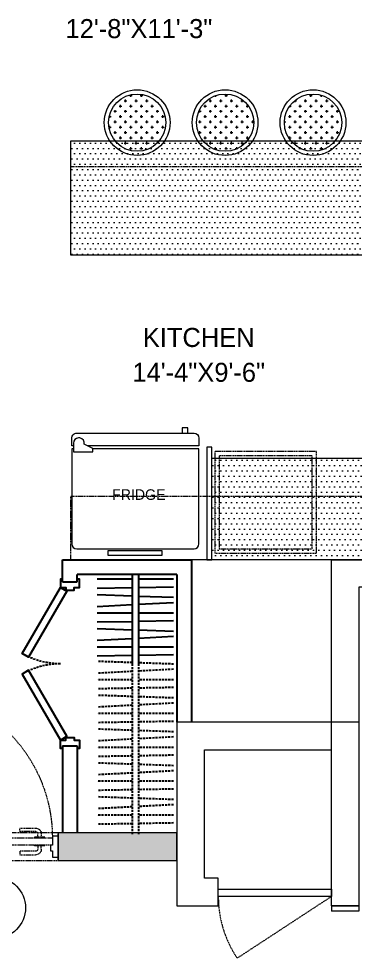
# Model space of a CAD drawing. Header units: inches. Extents: x 0 to 2865, y 0 to 4378.
# Drawn here: x 1388.5 to 1467.9, y 2665.9 to 2888 of the extents above; entities that cross this region are included whole.
import ezdxf

# ---------------------------------------------------------------- set-up
doc = ezdxf.new("R2010")
doc.units = ezdxf.units.IN
doc.linetypes.add('DASHED', pattern=[0.75, 0.5, -0.25])
doc.linetypes.add('HIDDEN', pattern=[0.375, 0.25, -0.125])
for name, color, linetype in [('22-016_Xref_2ND-6TH Floor Plan$0$DOOR', 4, 'Continuous'), ('22-016_Xref_2ND-6TH Floor Plan$0$DOOR-FINE', 250, 'DASHED'), ('22-016_Xref_2ND-6TH Floor Plan$0$FURNITURE-LIGHT', 252, 'DASHED'), ('22-016_Xref_2ND-6TH Floor Plan$0$WALL-INTERIOR', 6, 'Continuous'), ('A-WALL-EXTR', 2, 'Continuous'), ('I-FNSH-DIMS', 7, 'Continuous'), ('I-FURN', 8, 'Continuous'), ('I-Furn Text', 7, 'Continuous')]:
    doc.layers.add(name, color=color, linetype=linetype)
for name, color, linetype, lineweight in [('A-WALL', 113, 'Continuous', 9), ('I-DOOR', 6, 'Continuous', 20), ('I-FIXTURE', 8, 'Continuous', 5)]:
    doc.layers.add(name, color=color, linetype=linetype, lineweight=lineweight)
doc.styles.add('1 by 8 new', font='GOTHIC.TTF', dxfattribs={"height": 4.5})
pattern_1 = [(0, (-18856.60102441527, 646.1102733284183), (1.25, 1.25), [0.625, -1.875]), (90, (-18856.28852441527, 645.7977733284183), (-1.25, 1.25), [0.625, -1.875])]

# ---------------------------------------------------------------- blocks, each defined once
blk = doc.blocks.new('*U141')
for p, q in [((0, 0.75), (42.46763945805786, 0.75)), ((0, -0.75), (42.46763945805786, -0.75))]:
    blk.add_line(p, q)
for points in [[(1.973809422881633, 0.75), (1.685904529677828, 8.99451744317139)], [(4.039305834462, 0.75), (4.471023606186463, 8.98766581279233)], [(6, 0.75), (6, 9)], [(8.013091298696168, 0.75), (8.157071657935607, 8.998629256407776)], [(9.973809422881633, 0.75), (9.685904529677828, 8.99451744317139)], [(12.039305834462, 0.75), (12.47102360618646, 8.98766581279233)], [(14, 0.75), (14, 9)], [(16.01309129869617, 0.75), (16.15707165793561, 8.998629256407776)], [(17.97380942288163, 0.75), (17.68590452967783, 8.99451744317139)], [(20.039305834462, 0.75), (20.47102360618646, 8.98766581279233)], [(22, 0.75), (22, 9)], [(24.01309129869617, 0.75), (24.15707165793561, 8.998629256407776)], [(25.97380942288163, 0.75), (25.68590452967783, 8.99451744317139)], [(28.039305834462, 0.75), (28.47102360618646, 8.98766581279233)], [(30, 0.75), (30, 9)], [(32.01309129869617, 0.75), (32.1570716579356, 8.998629256407776)], [(33.97380942288163, 0.75), (33.68590452967783, 8.99451744317139)], [(36.039305834462, 0.75), (36.47102360618646, 8.98766581279233)], [(38, 0.75), (38, 9)], [(40.01309129869617, 0.75), (40.1570716579356, 8.998629256407776)], [(2.314095470323082, -8.99451744317139), (2.026190577119277, -0.7499999999999982)], [(3.528976393813082, -8.9876658127896), (3.960694165537403, -0.75)], [(6, -9), (6, -0.75)], [(7.842928342064395, -8.998629256407773), (7.986908701303833, -0.75)], [(10.31409547032308, -8.99451744317139), (10.02619057711928, -0.7499999999999982)], [(11.52897639381308, -8.9876658127896), (11.9606941655374, -0.75)], [(14, -9), (14, -0.75)], [(15.8429283420644, -8.998629256407773), (15.98690870130383, -0.75)], [(18.31409547032308, -8.99451744317139), (18.02619057711928, -0.7499999999999982)], [(19.52897639381308, -8.9876658127896), (19.9606941655374, -0.75)], [(22, -9), (22, -0.75)], [(23.8429283420644, -8.998629256407773), (23.98690870130383, -0.75)], [(26.31409547032308, -8.99451744317139), (26.02619057711928, -0.7499999999999982)], [(27.52897639381308, -8.9876658127896), (27.9606941655374, -0.75)], [(30, -9), (30, -0.75)], [(31.8429283420644, -8.998629256407773), (31.98690870130383, -0.75)], [(34.31409547032308, -8.99451744317139), (34.02619057711928, -0.7499999999999982)], [(35.52897639381308, -8.9876658127896), (35.9606941655374, -0.75)], [(38, -9), (38, -0.75)], [(39.8429283420644, -8.998629256407773), (39.98690870130383, -0.75)]]:
    blk.add_lwpolyline(points)
blk = doc.blocks.new('*U142')
blk.add_lwpolyline([(1.375, 0.5), (2.25, -1.015544456622768), (17.83845726811989, 7.984455543377237), (16.96345726811989, 9.500000000000004)], close=True)
blk.add_lwpolyline([(-0.625, 0), (-0.625, 0.5), (1.375, 0.5), (1.375, -0.75), (1.999999999999773, -0.75), (2, -2.747349015240566), (1.375, -2.747349015240566), (1.375, -3.997349015240566), (-0.625, -3.997349015240566), (-0.625, -3.497349015240566)])
at = {"layer": '22-016_Xref_2ND-6TH Floor Plan$0$DOOR-FINE'}
blk.add_arc((1.375, 0.5), 18, 0, 27.2136904000545, dxfattribs=at)
at = {"layer": '22-016_Xref_2ND-6TH Floor Plan$0$WALL-INTERIOR'}
blk.add_line((0, 0), (0, -3.497349015240566), dxfattribs=at)
blk = doc.blocks.new('*U143')
blk.add_lwpolyline([(1.375, 0.5), (2.25, -1.015544456622768), (17.83845726811989, 7.984455543377237), (16.96345726811989, 9.500000000000004)], close=True)
blk.add_lwpolyline([(-0.625, 0), (-0.625, 0.5), (1.375, 0.5), (1.375, -0.75), (1.999999999999773, -0.75), (2, -2.747349015240566), (1.375, -2.747349015240566), (1.375, -3.997349015240566), (-0.625, -3.997349015240566), (-0.625, -3.497349015240566)])
at = {"layer": '22-016_Xref_2ND-6TH Floor Plan$0$DOOR-FINE'}
blk.add_arc((1.375, 0.5), 18, 0, 27.2136904000545, dxfattribs=at)
at = {"layer": '22-016_Xref_2ND-6TH Floor Plan$0$WALL-INTERIOR'}
blk.add_line((0, 0), (0, -3.497349015240566), dxfattribs=at)
blk = doc.blocks.new('D2')
at = {"layer": 'A-WALL-EXTR', "color": 8, "linetype": 'HIDDEN', "lineweight": 5, "ltscale": 0.1, "transparency": 33554636}
for points in [[(2.097039473683253, 1.39181286548046), (2.097039473697805, 36.60818713451954), (0.3470394736978051, 36.60818713451954), (0.3470394736868911, 1.39181286548046)], [(0.3470394736978051, 32.34926945752522), (0.3470394736978051, 34.83805657792982), (0.1986917547219491, 34.83805657792982), (0.1986917547219491, 32.34926945752522)], [(2.097039473697805, 32.34926945752522), (2.097039473697805, 34.83805657792982), (2.245387192659109, 34.83805657792982), (2.245387192659109, 32.34926945752522)]]:
    blk.add_lwpolyline(points, close=True, dxfattribs=at)
for points in [[(0.198691754736501, 33.18570679055847), (-0.5801337699085707, 33.18570679055847, 0.414213562373095), (-1.099350786320429, 32.66648977411751), (-1.099350786320429, 28.92311855114895), (-1.915263240702188, 28.92311855114895), (-1.915263240687636, 32.66648977411751, -0.4142135623730951), (-0.5801337699085707, 34.00161924492204), (0.198691754736501, 34.00161924492204)], [(2.245387192659109, 33.18570679055847), (3.024212717304181, 33.18570679055847, -0.414213562373095), (3.543429733716039, 32.66648977411751), (3.543429733716039, 28.92311855114895), (4.359342188097798, 28.92311855114895), (4.359342188083247, 32.66648977411751, 0.4142135623730951), (3.024212717304181, 34.00161924492204), (2.245387192659109, 34.00161924492204)]]:
    blk.add_lwpolyline(points, format="xyb", dxfattribs=at)
blk.add_arc((2.065450912747521, 1.312817616002079), 35.29538365404344, 2.970378970372265, 89.94872158119419, dxfattribs=at)
at = {"layer": 'I-DOOR', "color": 6, "lineweight": 5, "transparency": 33554636}
for points in [[(0.3470394736868911, 36.60818713451954), (0.3470394736978051, 36.14217836258103), (-1.007492690034269, 36.14217836258103), (-1.007492690034269, 36.60818713451954), (-2.5, 36.60818713451954), (-2.5, 38), (2.5, 38), (2.5, 36.60818713451954)], [(2.097039473683253, 1.39181286548046), (37.31341374272597, 1.39181286546318), (37.31341374272597, 3.14181286546318), (2.097039473683253, 3.141812865476822)], [(33.05449606573529, 3.14181286546318), (35.54328318613989, 3.14181286546318), (35.54328318613989, 3.290160584439036), (33.05449606573529, 3.290160584439036)], [(0.3470394736868911, 1.39181286548046), (0.3470394736978051, 1.857821637418965), (-1.007492690034269, 1.857821637418965), (-1.007492690034269, 1.39181286548046), (-2.5, 1.39181286548046), (-2.5, 0), (2.5, 0), (2.5, 1.39181286548046)], [(33.05449606573529, 1.39181286546318), (35.54328318613989, 1.39181286546318), (35.54328318613989, 1.243465146501876), (33.05449606573529, 1.243465146501876)]]:
    blk.add_lwpolyline(points, close=True, dxfattribs=at)
for points in [[(33.89093339876854, 3.290160584424484), (33.89093339876854, 4.068986109069556, 0.414213562373095), (33.37171638232394, 4.588203125481414), (29.62834515935538, 4.588203125481414), (29.62834515935538, 5.404115579863173), (33.37171638232394, 5.404115579848622, -0.4142135623730951), (34.70684585312847, 4.068986109069556), (34.70684585312847, 3.290160584424484)], [(33.89093339876854, 1.243465146501876), (33.89093339876854, 0.4646396218568043, -0.414213562373095), (33.37171638232394, -0.05457739455505362), (29.62834515935538, -0.05457739455505362), (29.62834515935538, -0.8704898489368134), (33.37171638232394, -0.8704898489222614, 0.4142135623730951), (34.70684585312847, 0.4646396218568043), (34.70684585312847, 1.243465146501876)]]:
    blk.add_lwpolyline(points, format="xyb", dxfattribs=at)

msp = doc.modelspace()

# ---------------------------------------------------------------- hatches: boundary and pattern name
at = {"layer": 'A-WALL', "lineweight": 5, "transparency": 33554636}
h = msp.add_hatch(color=8, dxfattribs=at)
h.dxf.hatch_style = 1
h.paths.add_polyline_path([(1425.798841559492, 2695.525677325398), (1397.798841559492, 2695.525677325396), (1397.798841559492, 2689.025677325396), (1425.798841559492, 2689.025677325398)])
at = {"layer": 'I-DOOR', "lineweight": 5, "transparency": 33554636}
h = msp.add_hatch(dxfattribs=at)
h.set_pattern_fill('CROSS', color=8, scale=5)
h.set_pattern_definition(pattern_1)
edge = h.paths.add_edge_path()
edge.add_arc((1416.422883868654, 2863.43968592424), 6.76790076540783, 0, 360)
h = msp.add_hatch(dxfattribs=at)
h.set_pattern_fill('CROSS', color=8, scale=5)
h.set_pattern_definition(pattern_1)
edge = h.paths.add_edge_path()
edge.add_arc((1437.195663664774, 2863.43968592424), 6.76790076540783, 0, 360)
h = msp.add_hatch(dxfattribs=at)
h.set_pattern_fill('CROSS', color=8, scale=5)
h.set_pattern_definition(pattern_1)
edge = h.paths.add_edge_path()
edge.add_arc((1457.968443460893, 2863.43968592424), 6.76790076540783, 0, 360)
at = {"layer": 'I-FURN', "lineweight": 5, "transparency": 33554636}
h = msp.add_hatch(dxfattribs=at)
h.set_pattern_fill('DOTS', color=8, scale=20, double=1)
h.set_pattern_definition([(0, (-2853.370317461937, 1911.112198224492), (0.625, 1.25), [0, -1.25])])
h.paths.add_polyline_path([(1504.548841559477, 2832.108360658781), (1480.548841559477, 2832.108360658781), (1400.798841559492, 2832.108360658781), (1400.798841559492, 2859.108360658781), (1504.548841559477, 2859.108360658781)])
h = msp.add_hatch(dxfattribs=at)
h.set_pattern_fill('DOTS', color=8, scale=20, double=1)
h.set_pattern_definition([(0, (-2850.059302471214, 1911.112198224492), (0.625, 1.25), [0, -1.25])])
h.paths.add_polyline_path([(1434.051453362703, 2784.108360658781), (1480.548841559477, 2784.108360658781), (1480.548841559477, 2802.419011676403), (1504.548841559477, 2802.419011676403), (1504.548841559477, 2760.108360658743), (1434.051453362703, 2760.108360658743)])

# ---------------------------------------------------------------- linework, layer by layer
at = {"color": 8, "transparency": 33554636}
for p, q in [((1415.268537080225, 2756.608063567811), (1415.268177827747, 2734.990979564549)), ((1416.769671075406, 2756.608035086214), (1416.769311822987, 2734.990954617331))]:
    msp.add_line(p, q, dxfattribs=at)
for points in [[(1415.268518234861, 2755.474092493069), (1407.012281261046, 2755.474229702769)], [(1425.025889203913, 2755.473930336152), (1416.769652230098, 2755.474067545851)], [(1415.268484754175, 2753.459479303741), (1407.013617165627, 2753.315527282709)], [(1415.268452144534, 2751.497278882878), (1407.017706660627, 2751.785538549784)], [(1425.024486773418, 2753.629608768907), (1416.76961918487, 2753.485656747876)], [(1425.013453737043, 2749.940774258871), (1416.769553094939, 2749.508867114444)], [(1425.020330752501, 2751.156573514529), (1416.769585268594, 2751.444833181435)], [(1415.26838518303, 2747.468044518463), (1407.012148209218, 2747.468181728162)], [(1415.268417792275, 2749.430220962566), (1407.02451715017, 2748.998313818141)], [(1425.025756152081, 2747.467882361545), (1416.76951917827, 2747.468019571245)], [(1415.268351702343, 2745.453431329135), (1407.013484113795, 2745.309479308103)], [(1425.024353721587, 2745.623560794301), (1416.769486133038, 2745.47960877327)], [(1415.268319092702, 2743.491230908271), (1407.017573608799, 2743.779490575177)], [(1425.020197700669, 2743.150525539923), (1416.769452216766, 2743.438785206829)], [(1415.268284740443, 2741.42417298796), (1407.024384098338, 2740.992265843534)], [(1425.013320685212, 2741.934726284263), (1416.769420043111, 2741.502819139838)], [(1415.268252131198, 2739.461996543856), (1407.012015157386, 2739.462133753556)], [(1425.025623100253, 2739.461834386938), (1416.769386126438, 2739.461971596638)], [(1415.268218650515, 2737.447383354528), (1407.013351061967, 2737.303431333496)], [(1425.024220669759, 2737.617512819695), (1416.76935308121, 2737.473560798663)]]:
    msp.add_lwpolyline(points, dxfattribs=at)
at = {"layer": '22-016_Xref_2ND-6TH Floor Plan$0$WALL-INTERIOR', "color": 8, "transparency": 33554636}
for p, q in [((1398.798901338523, 2754.887732525715), (1398.798841559492, 2760.108376704647)), ((1398.798841559492, 2760.108376704647), (1429.299281677693, 2760.107800860845)), ((1429.299281677693, 2760.107800860845), (1429.298841559688, 2721.671258894559)), ((1425.79924160138, 2756.607863764674), (1402.299322748524, 2756.608309637741)), ((1402.299342450675, 2754.887674352182), (1402.299322748524, 2756.608309637741)), ((1425.79924160138, 2756.607863764674), (1425.798841559488, 2721.671258894559)), ((1398.798901338523, 2716.10837670682), (1398.798665656148, 2695.525677325396)), ((1402.298901339418, 2716.108434873022), (1402.298665656348, 2695.525677325396))]:
    msp.add_line(p, q, dxfattribs=at)
at = {"layer": 'A-WALL', "color": 8, "lineweight": 5, "transparency": 33554636}
for p, q in [((1435.588494610769, 2678.303236695772), (1435.588494610769, 2684.803236695772)), ((1462.298841559481, 2678.303236695772), (1462.298841559481, 2677.025677325402))]:
    msp.add_line(p, q, dxfattribs=at)
at = {"layer": 'A-WALL', "color": 8, "transparency": 33554636}
msp.add_lwpolyline([(1468.798841559481, 2678.303236695772), (1462.298841559481, 2678.303236695772), (1462.298841559477, 2760.108360658743), (1553.298841559477, 2760.108360658743), (1553.298841559477, 2678.303236695772), (1546.798841559477, 2678.303236695772), (1546.798841559477, 2753.608360658743), (1468.798841559477, 2753.608360658743)], close=True, dxfattribs=at)
at = {"layer": 'A-WALL', "color": 8, "lineweight": 5, "transparency": 33554636}
for points in [[(1468.798841559477, 2721.671258894505), (1425.798841559488, 2721.671258894559), (1425.798841559492, 2678.303236695772), (1435.679790017781, 2678.303236695772)], [(1435.588494610769, 2684.803236695772), (1432.298841559488, 2684.803236695772), (1432.298841559485, 2715.171258894513), (1462.298841559477, 2715.171258894455), (1462.298841559477, 2721.671258894513)], [(1462.298841559481, 2678.303236695772), (1462.298841559488, 2684.803236695772)], [(1462.298841559481, 2678.303236695772), (1468.798841559477, 2678.303236695772), (1468.798841559477, 2677.025677325402), (1462.298841559481, 2677.025677325402)]]:
    msp.add_lwpolyline(points, dxfattribs=at)
msp.add_lwpolyline([(1425.798841559492, 2695.525677325398), (1397.798841559492, 2695.525677325396), (1397.798841559492, 2689.025677325396), (1425.798841559492, 2689.025677325398)], close=True, dxfattribs=at)
at = {"layer": 'A-WALL-EXTR', "color": 8, "linetype": 'HIDDEN', "lineweight": 5, "ltscale": 0.1, "transparency": 33554636}
msp.add_line((1400.798841559492, 2853.108360658781), (1504.548841559477, 2853.108360658781), dxfattribs=at)
msp.add_lwpolyline([(1400.798841559492, 2760.108360658661), (1400.798841559492, 2775.108360658739), (1489.548841559164, 2775.108360658739), (1489.548841559164, 2853.108360658781)], dxfattribs=at)
at = {"layer": 'A-WALL-EXTR', "color": 8, "linetype": 'HIDDEN', "lineweight": 5, "ltscale": 0.1, "transparency": 33554636, "elevation": -1.694268116690637e-08}
for points in [[(1434.771612259432, 2785.675996430756), (1434.771612259432, 2761.675996430742), (1458.771612259432, 2761.675996430742), (1458.771612259432, 2785.675996430756)], [(1435.771612259432, 2784.675996430756), (1435.771612259432, 2762.675996430742), (1457.771612259432, 2762.675996430742), (1457.771612259432, 2784.675996430756)]]:
    msp.add_lwpolyline(points, close=True, dxfattribs=at)
at = {"layer": 'A-WALL-EXTR', "color": 8, "linetype": 'HIDDEN', "lineweight": 5, "ltscale": 0.1, "transparency": 33554636}
msp.add_lwpolyline([(1397.798841559492, 2695.525677325396), (1359.798841559492, 2695.525677325396), (1359.798841559492, 2689.025677325396), (1397.798841559492, 2689.025677325396)], close=True, dxfattribs=at)
msp.add_lwpolyline([(1462.298841559485, 2680.480422118993), (1440.059469833341, 2665.901140435782, -0.1498883181390293), (1435.588494610776, 2680.480422118989, -1.014959076355509)], format="xyb", dxfattribs=at)
at = {"layer": 'I-DOOR', "color": 8, "lineweight": 5, "transparency": 33554636}
msp.add_lwpolyline([(1435.588494610769, 2682.230422118862), (1462.298841559477, 2682.230422118993), (1462.298841559485, 2680.480422118993), (1435.588494610776, 2680.480422118866)], close=True, dxfattribs=at)
for centre in [(1416.422883868654, 2863.43968592424), (1437.195663664774, 2863.43968592424), (1457.968443460893, 2863.43968592424)]:
    msp.add_circle(centre, 6.76790076540783, dxfattribs=at)
at = {"layer": 'I-FIXTURE', "color": 8, "lineweight": 5, "transparency": 33554636, "elevation": 1.680780372955375e-09}
msp.add_lwpolyline([(1422.274511869055, 2762.250307764999), (1422.274511869055, 2761.122660188633), (1409.592434327791, 2761.122660188633), (1409.592434327791, 2762.250307764999)], close=True, dxfattribs=at)
at = {"layer": 'I-FNSH-DIMS', "color": 8, "lineweight": 5, "transparency": 33554636}
msp.add_line((1462.298841559477, 2760.108360658743), (1400.798841559492, 2760.108360658743), dxfattribs=at)
at = {"layer": 'I-FURN', "color": 8, "lineweight": 5, "transparency": 33554636}
for p, q in [((1401.396394976797, 2787.693239974159, 1.680780372955375e-09), (1401.396394976797, 2785.623247385014, 1.680780372955375e-09)), ((1402.904360714729, 2788.889740236172, 1.680780372955375e-09), (1402.541532661849, 2788.896593189165, 1.680780372955375e-09)), ((1405.933583939721, 2786.405157034474, 1.680780372955375e-09), (1403.946883818036, 2787.387815372905, 1.680780372955375e-09)), ((1401.396394976797, 2785.623247385014, 1.680780372955375e-09), (1405.933583939721, 2785.623247385014, 1.680780372955375e-09)), ((1405.933583939721, 2785.623247385014, 1.680780372955375e-09), (1405.933583939721, 2786.405157034474, 1.680780372955375e-09))]:
    msp.add_line(p, q, dxfattribs=at)
for points in [[(1504.548841559477, 2832.108360658781), (1504.548841559477, 2832.108360658781), (1480.548841559477, 2832.108360658781), (1480.548841559477, 2832.108360658781), (1400.798841559492, 2832.108360658781), (1400.798841559492, 2859.108360658781), (1504.548841559477, 2859.108360658781)], [(1432.891228171506, 2760.108360658752), (1434.051453362703, 2760.108360658752), (1434.051453362703, 2786.712570418114), (1432.891228171506, 2786.712570418114)]]:
    msp.add_lwpolyline(points, close=True, dxfattribs=at)
msp.add_lwpolyline([(1434.051453362703, 2784.108360658781), (1480.548841559477, 2784.108360658781), (1480.548841559477, 2802.419011676403), (1504.548841559477, 2802.419011676403), (1504.548841559477, 2760.108360658743), (1434.051453362703, 2760.108360658743), (1434.051453362703, 2784.108360658781)], dxfattribs=at)
at = {"layer": 'I-FURN', "color": 8, "lineweight": 5, "transparency": 33554636, "elevation": 1.680780372955375e-09}
for points in [[(1401.396394976797, 2787.001026493329), (1401.017601299336, 2787.001026493329), (1401.017601299336, 2788.882375697474, -0.4142135623730981), (1402.162738984374, 2790.027513382516), (1429.872463614283, 2790.027513382527, -0.414213562373095), (1431.017601299329, 2788.882375697481), (1431.017601299329, 2787.001026493351), (1431.017601299329, 2787.001026493351)], [(1401.396394976797, 2786.294606211584), (1401.017601299336, 2786.294606211584), (1401.017601299343, 2763.82650241386, 0.4142135623730981), (1402.162738984389, 2762.681364728818), (1429.872463614298, 2762.681364728818, 0.414213562373095), (1431.017601299336, 2763.82650241387), (1431.017601299329, 2786.294606211602), (1431.017601299329, 2786.294606211602)]]:
    msp.add_lwpolyline(points, format="xyb", dxfattribs=at)
msp.add_lwpolyline([(1427.095397280431, 2791.281315472595), (1427.095397280431, 2790.027513382519), (1428.361931710275, 2790.027513382519), (1428.361931710275, 2791.281315472595)], close=True, dxfattribs=at)
for points in [[(1431.017601299329, 2787.001026493351), (1404.728878417849, 2787.001026493331)], [(1431.017601299329, 2786.294606211602), (1405.933583939721, 2786.294606211586)]]:
    msp.add_lwpolyline(points, dxfattribs=at)
at = {"layer": 'I-FURN', "color": 8, "lineweight": 5, "transparency": 33554636}
for centre in [(1416.422883868654, 2863.43968592424), (1437.195663664774, 2863.43968592424), (1457.968443460893, 2863.43968592424)]:
    msp.add_circle(centre, 7.76790076540783, dxfattribs=at)
for centre, radius, start, end in [((1402.647238735557, 2787.6494550848, 1.680780372955375e-09), 1.251609853498697, 94.84474862305794, 177.9952208499392), ((1402.638325030697, 2787.592295368922, 1.680780372955375e-09), 1.324438812742191, 351.1185849389308, 78.41235280242698)]:
    msp.add_arc(centre, radius, start, end, dxfattribs=at)
at = {"layer": 'I-Furn Text', "color": 8, "lineweight": 5, "transparency": 33554636}
msp.add_circle((1382.828919354008, 2677.811793242446), 7.235926552943056, dxfattribs=at)

# ---------------------------------------------------------------- block references
at = {"layer": '22-016_Xref_2ND-6TH Floor Plan$0$DOOR', "color": 8, "transparency": 33554636, "yscale": 1.000757998480004, "zscale": 1.000757998480004}
for name, p, xscale, rotation in [('*U142', (1398.799342450679, 2754.887732518384), -1.000757998480004, 89.99904780631257), ('*U143', (1398.799342450679, 2716.10837671415), 1.000757998480004, 90.00095219368743)]:
    msp.add_blockref(name, p, dxfattribs=dict(at, xscale=xscale, rotation=rotation))
at = {"layer": '22-016_Xref_2ND-6TH Floor Plan$0$FURNITURE-LIGHT', "color": 8, "transparency": 33554636, "xscale": -1.000755996964007, "yscale": 1.000755996964007, "zscale": 1.000755996964007, "rotation": 89.99904780631562}
msp.add_blockref('*U141', (1416.018749457464, 2737.746685248155), dxfattribs=at)
at = {"layer": 'I-DOOR', "color": 8, "lineweight": 5, "transparency": 33554636, "xscale": -1, "rotation": 270}
msp.add_blockref('D2', (1359.798841559492, 2692.275677325398), dxfattribs=at)

# ---------------------------------------------------------------- texts
at = {"layer": 'I-FURN', "color": 8, "lineweight": 5, "transparency": 33554636, "insert": (1416.819620426508, 2774.223610004603, 1.680780372955375e-09), "char_height": 2.5, "width": 15.38893949694085, "attachment_point": 8, "style": '1 by 8 new'}
msp.add_mtext('FRIDGE', dxfattribs=at)
at = {"layer": 'I-Furn Text', "color": 8, "lineweight": 5, "transparency": 33554636, "char_height": 4.5, "width": 50.47192046227057, "attachment_point": 2, "style": '1 by 8 new'}
for s, insert in [('12\'-8"X11\'-3"', (1416.850127142501, 2887.922635613929)), ('KITCHEN', (1430.97248854383, 2814.906243027875)), ('14\'-4"X9\'-6"', (1430.97248854383, 2806.66444986287))]:
    msp.add_mtext(s, dxfattribs=dict(at, insert=insert))

doc.saveas('drawing.dxf')
